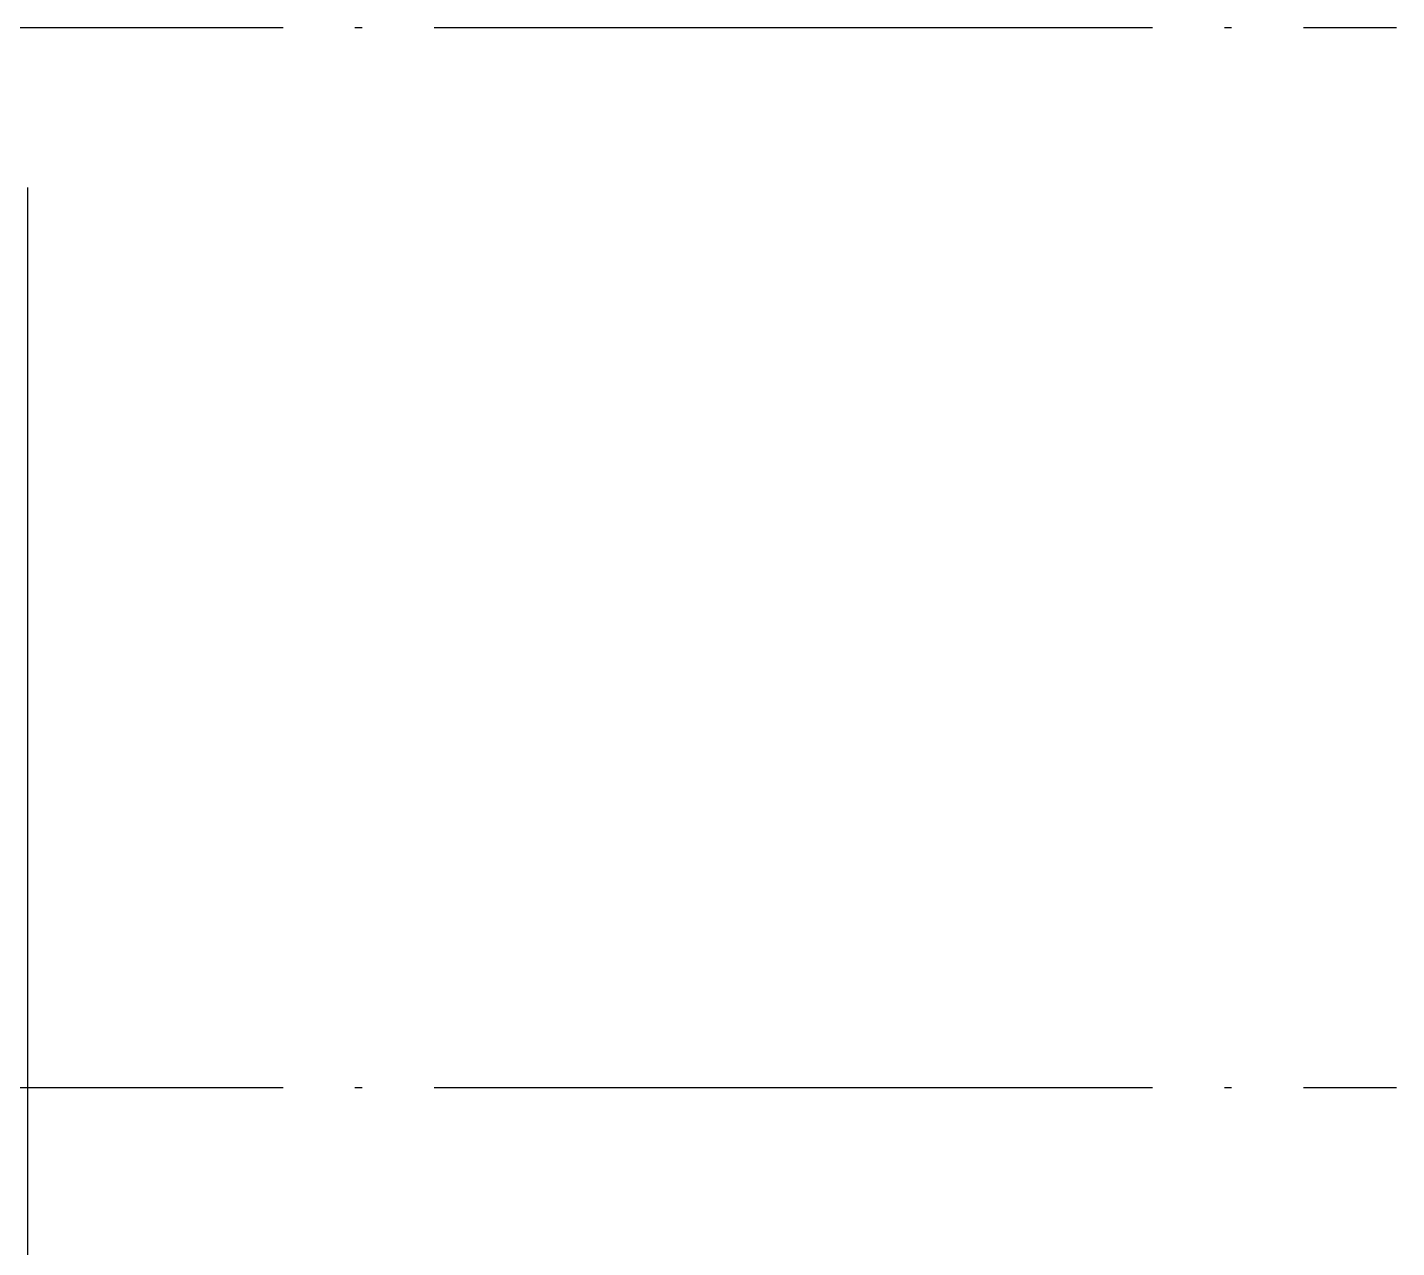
# Model space of a CAD drawing. Extents: x -12446 to 284554, y -295110 to 165007.
# Drawn here: x 206746 to 210557, y -244049 to -240654 of the extents above; entities that cross this region are included whole.
import ezdxf

# ---------------------------------------------------------------- set-up
doc = ezdxf.new("R2010")
doc.units = 0
doc.header["$LTSCALE"] = 1000
doc.linetypes.add('AX-14-E$0$DOTE', pattern=[2.4200000000000004, 2, -0.2, 0.02, -0.2])
doc.layers.add('A-Anno-Note', color=241, linetype='CONTINUOUS')
doc.layers.add('AX-14-E$0$A-Detl-Thin', color=131, linetype='CONTINUOUS')
doc.layers.add('AX-14-E$0$A-Grid', color=222, linetype='AX-14-E$0$DOTE', plot=False)

# ---------------------------------------------------------------- blocks, each defined once
blk = doc.blocks.new('AX-14-E$0$arehqrgewgewg')
at = {"layer": 'AX-14-E$0$A-Detl-Thin'}
blk.add_line((332846.5233664136, 161699.7129204366), (332846.5233664135, 164804.7129204363), dxfattribs=at)
blk = doc.blocks.new('AX-14-E')
at = {"layer": 'AX-14-E$0$A-Grid'}
for p, q in [((186097.6736106519, -240654.4107495295), (210556.9137152612, -240654.4107495295)), ((186097.6736106519, -243604.4107495295), (210556.9137152612, -243604.4107495295))]:
    blk.add_line(p, q, dxfattribs=at)
at = {"layer": 'AX-14-E$0$A-Detl-Thin', "color": 6}
blk.add_blockref('AX-14-E$0$arehqrgewgewg', (-126099.1120107248, -405904.1236699653), dxfattribs=at)

msp = doc.modelspace()

# ---------------------------------------------------------------- block references
at = {"layer": 'A-Anno-Note'}
msp.add_blockref('AX-14-E', (0, 0), dxfattribs=at)

doc.saveas('drawing.dxf')
